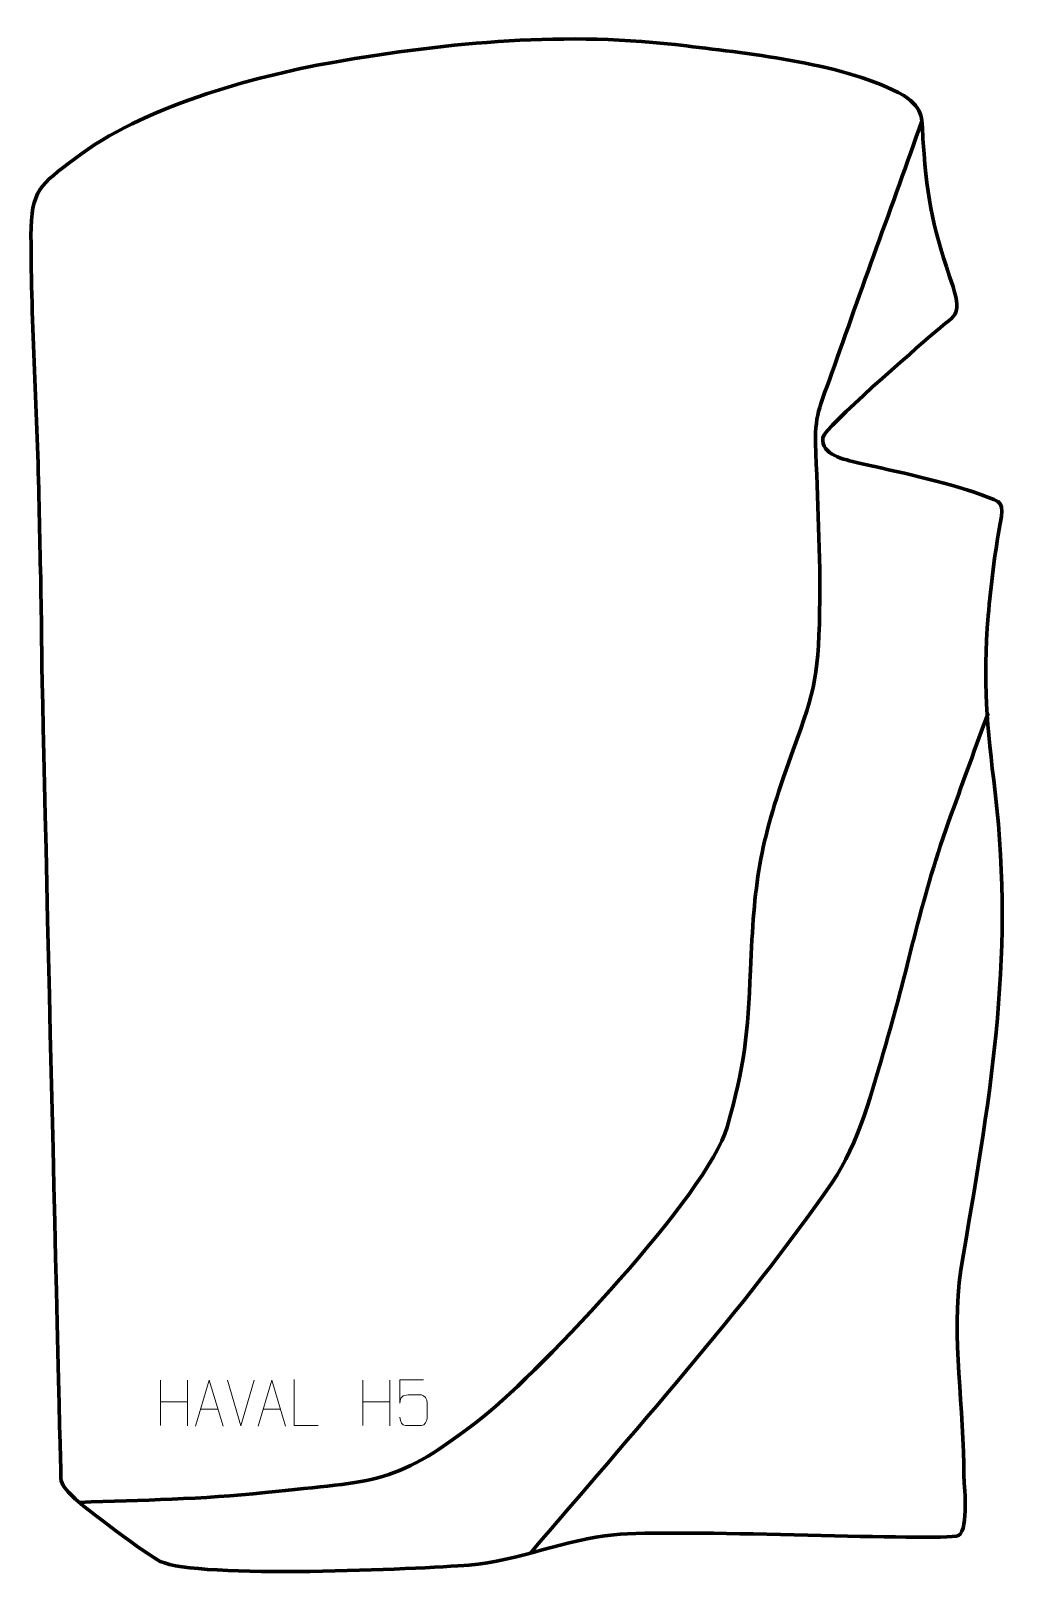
# Model space of a CAD drawing. Header units: millimetres. Extents: x -268 to 268, y -434 to 409.
import ezdxf

# ---------------------------------------------------------------- set-up
doc = ezdxf.new("R2010")
doc.units = ezdxf.units.MM
doc.header["$MEASUREMENT"] = 0
for name, color, linetype in [('layer 1', 7, 'Continuous'), ('layer 2', 7, 'Continuous'), ('layer 3', 7, 'Continuous')]:
    doc.layers.add(name, color=color, linetype=linetype)

msp = doc.modelspace()

# ---------------------------------------------------------------- linework, layer by layer
at = {"layer": 'layer 1', "color": 250, "lineweight": 9}
for points in [[(-197.2341, -326.0039), (-197.2341, -326.0039), (-197.2341, -350.7814), (-197.2341, -350.7814)], [(-182.5908, -326.0039), (-182.5908, -326.0039), (-182.5908, -350.9574), (-182.5908, -350.9574)], [(-153.6103, -350.9575), (-153.6103, -350.9575), (-160.9321, -326.0039), (-160.9321, -326.0039)], [(-146.2884, -326.0039), (-146.2884, -326.0039), (-153.6102, -350.9575), (-153.6102, -350.9575)], [(-87.2341, -326.0039), (-87.2341, -326.0039), (-87.2341, -350.7814), (-87.2341, -350.7814)], [(-72.5908, -326.0039), (-72.5908, -326.0039), (-72.5908, -350.9574), (-72.5908, -350.9574)], [(-197.2341, -337.8862), (-197.2341, -337.8862), (-182.5908, -337.8858), (-182.5908, -337.8858)], [(-175.478, -341.788), (-175.478, -341.788), (-165.9823, -341.788), (-165.9823, -341.788)], [(-141.478, -341.788), (-141.478, -341.788), (-131.9823, -341.788), (-131.9823, -341.788)], [(-87.2341, -337.8862), (-87.2341, -337.8862), (-72.5908, -337.8858), (-72.5908, -337.8858)]]:
    msp.add_open_spline(points, degree=3, dxfattribs=at)
for points, knots in [([(-178.2006, -351.0374), (-178.2006, -351.0374), (-170.8296, -326.0839), (-170.8296, -326.0839), (-170.8296, -326.0839), (-170.8296, -326.0839), (-163.2597, -351.0374), (-163.2597, -351.0374)], [0, 0, 0, 0, 0.33333333, 0.33333333, 0.33333333, 0.33333333, 1, 1, 1, 1]), ([(-144.2006, -351.0374), (-144.2006, -351.0374), (-136.8296, -326.0839), (-136.8296, -326.0839), (-136.8296, -326.0839), (-136.8296, -326.0839), (-129.2597, -351.0374), (-129.2597, -351.0374)], [0, 0, 0, 0, 0.33333333, 0.33333333, 0.33333333, 0.33333333, 1, 1, 1, 1]), ([(-111.5732, -350.7099), (-111.5732, -350.7099), (-124.5223, -350.7099), (-124.5223, -350.7099), (-124.5223, -350.7099), (-124.5223, -350.7099), (-124.5223, -325.7563), (-124.5223, -325.7563)], [0, 0, 0, 0, 0.33333333, 0.33333333, 0.33333333, 0.33333333, 1, 1, 1, 1]), ([(-54.2109, -325.8496), (-54.2109, -325.8496), (-67.0626, -325.8496), (-67.0626, -325.8496), (-67.0626, -325.8496), (-67.0623, -330.0802), (-67.0623, -334.3111), (-67.0626, -338.5423), (-67.0626, -338.5423), (-67.0629, -335.2322), (-65.4319, -334.1604), (-62.6199, -334.0999), (-62.6199, -334.0999), (-60.1803, -334.0996), (-57.7408, -334.0996), (-55.3016, -334.0999), (-55.3016, -334.0999), (-53.6518, -334.0931), (-52.1769, -336.4736), (-52.1484, -338.5423), (-52.1484, -338.5423), (-52.1487, -341.1296), (-52.1487, -343.7172), (-52.1484, -346.3049), (-52.1484, -346.3049), (-52.1022, -348.2643), (-53.6016, -350.7006), (-55.2275, -350.7591), (-55.2275, -350.7591), (-57.184, -350.7588), (-62.079, -350.7588), (-64.036, -350.7591), (-64.036, -350.7591), (-65.8815, -350.7679), (-66.9886, -348.8031), (-67.0094, -346.252)], [0, 0, 0, 0, 0.1, 0.1, 0.1, 0.1, 0.2, 0.2, 0.2, 0.2, 0.3, 0.3, 0.3, 0.3, 0.4, 0.4, 0.4, 0.4, 0.5, 0.5, 0.5, 0.5, 0.6, 0.6, 0.6, 0.6, 0.7, 0.7, 0.7, 0.7, 0.8, 0.8, 0.8, 0.8, 1, 1, 1, 1])]:
    msp.add_open_spline(points, degree=3, knots=knots, dxfattribs=at)
at = {"layer": 'layer 2', "color": 142, "lineweight": 158}
for points, knots in [([(-241.5728, -392.5741), (-207.1016, -391.3869), (-174.86, -390.9156), (-140.392, -387.1866), (-140.392, -387.1866), (-78.0846, -380.4999), (-70.6015, -384.0355), (-21.67, -345.9832), (-21.67, -345.9832), (10.2636, -320.1304), (100.3962, -224.8081), (110.964, -188.3136), (110.964, -188.3136), (120.676, -154.5139), (122.2362, -137.6995), (123.7055, -102.8411), (123.7055, -102.8411), (125.686, -55.8587), (128.4643, -34.2666), (144.623, 10.4582), (144.623, 10.4582), (158.0759, 47.6941), (160.6152, 54.2473), (161.3712, 92.6084), (161.3712, 92.6084), (161.881, 123.2952), (160.1728, 153.5546), (159.1102, 184.1796), (159.1102, 184.1796), (158.7058, 200.3251), (162.653, 207.0217), (167.8608, 221.8838), (167.8608, 221.8838), (183.9516, 267.8039), (200.7559, 313.5867), (217.0263, 359.4749)], [0, 0, 0, 0, 0.1, 0.1, 0.1, 0.1, 0.2, 0.2, 0.2, 0.2, 0.3, 0.3, 0.3, 0.3, 0.4, 0.4, 0.4, 0.4, 0.5, 0.5, 0.5, 0.5, 0.6, 0.6, 0.6, 0.6, 0.7, 0.7, 0.7, 0.7, 0.8, 0.8, 0.8, 0.8, 1, 1, 1, 1]), ([(4.0101, -420.1862), (58.7877, -355.5314), (120.1095, -287.9123), (168.1936, -218.3652), (168.1936, -218.3652), (182.6368, -197.4036), (190.1955, -167.6622), (197.3427, -143.313), (197.3427, -143.313), (210.5432, -98.496), (215.8331, -65.1284), (233.1045, -17.6067), (233.1045, -17.6067), (239.7372, 0.6428), (246.3668, 18.8933), (252.9955, 37.1442)], [0, 0, 0, 0, 0.2, 0.2, 0.2, 0.2, 0.4, 0.4, 0.4, 0.4, 0.6, 0.6, 0.6, 0.6, 1, 1, 1, 1])]:
    msp.add_open_spline(points, degree=3, knots=knots, dxfattribs=at)
at = {"layer": 'layer 3', "color": 242, "lineweight": 158}
msp.add_open_spline([(-251.5085, -379.3984), (-251.3739, -383.4343), (-248.1754, -386.0693), (-245.074, -389.4108), (-245.074, -389.4108), (-240.171, -394.6935), (-203.4037, -421.8983), (-197.4206, -424.7259), (-197.4206, -424.7259), (-177.1144, -434.3224), (-56.2697, -428.8929), (-29.5259, -426.7091), (-29.5259, -426.7091), (-2.4325, -424.3766), (23.5151, -412.6072), (49.2984, -410.1906), (49.2984, -410.1906), (83.6734, -406.9687), (214.7352, -413.353), (235.6889, -411.022), (235.6889, -411.022), (242.8024, -410.2307), (240.1937, -385.0758), (239.8592, -379.1091), (239.8592, -379.1091), (240.0756, -341.5331), (232.9418, -302.992), (238.1463, -265.9203), (238.1463, -265.9203), (253.6274, -175.8005), (267.6834, -98.2718), (256.8636, -6.1532), (256.8636, -6.1532), (252.5473, 30.5953), (249.994, 53.3813), (253.0598, 90.0399), (253.0598, 90.0399), (254.5259, 107.1815), (256.5612, 123.4787), (259.6507, 140.4281), (259.6507, 140.4281), (261.7549, 151.9714), (260.874, 151.84), (249.4878, 155.9541), (249.4878, 155.9541), (228.4503, 163.5553), (204.0049, 168.3553), (182.0723, 173.4663), (182.0723, 173.4663), (175.2913, 175.0674), (161.9037, 177.6639), (163.0742, 187.0436), (163.0742, 187.0436), (164.4209, 193.1384), (214.2026, 235.8752), (222.7037, 243.3893), (222.7037, 243.3893), (235.0124, 254.3632), (239.1139, 252.7159), (233.935, 269.1336), (233.935, 269.1336), (223.477, 300.1732), (220.028, 314.6475), (217.7318, 347.5273), (217.7318, 347.5273), (216.8564, 360.4291), (218.6879, 365.8269), (207.0951, 373.3365), (207.0951, 373.3365), (176.1031, 390.7845), (124.3825, 395.9622), (88.8965, 400.374), (88.8965, 400.374), (23.3848, 408.5188), (-38.9451, 402.5534), (-103.6227, 391.4169), (-103.6227, 391.4169), (-148.6718, 383.341), (-207.1902, 367.0426), (-243.8482, 339.0776), (-243.8482, 339.0776), (-262.9005, 324.5586), (-267.7995, 322.1238), (-267.8075, 297.1948), (-267.8075, 297.1948), (-267.7798, 248.0965), (-264.267, 199.1299), (-263.3758, 150.0515), (-263.3758, 150.0515), (-262.9739, 127.081), (-262.1832, 102.391), (-262.114, 79.7092), (-262.114, 79.7092), (-262.0448, 57.0274), (-251.5085, -379.3984), (-251.5085, -379.3984)], degree=3, knots=[0, 0, 0, 0, 0.04, 0.04, 0.04, 0.04, 0.08, 0.08, 0.08, 0.08, 0.12, 0.12, 0.12, 0.12, 0.16, 0.16, 0.16, 0.16, 0.2, 0.2, 0.2, 0.2, 0.24, 0.24, 0.24, 0.24, 0.28, 0.28, 0.28, 0.28, 0.32, 0.32, 0.32, 0.32, 0.36, 0.36, 0.36, 0.36, 0.4, 0.4, 0.4, 0.4, 0.44, 0.44, 0.44, 0.44, 0.48, 0.48, 0.48, 0.48, 0.52, 0.52, 0.52, 0.52, 0.56, 0.56, 0.56, 0.56, 0.6, 0.6, 0.6, 0.6, 0.64, 0.64, 0.64, 0.64, 0.68, 0.68, 0.68, 0.68, 0.72, 0.72, 0.72, 0.72, 0.76, 0.76, 0.76, 0.76, 0.8, 0.8, 0.8, 0.8, 0.84, 0.84, 0.84, 0.84, 0.88, 0.88, 0.88, 0.88, 0.92, 0.92, 0.92, 0.92, 1, 1, 1, 1], dxfattribs=at)

doc.saveas('drawing.dxf')
